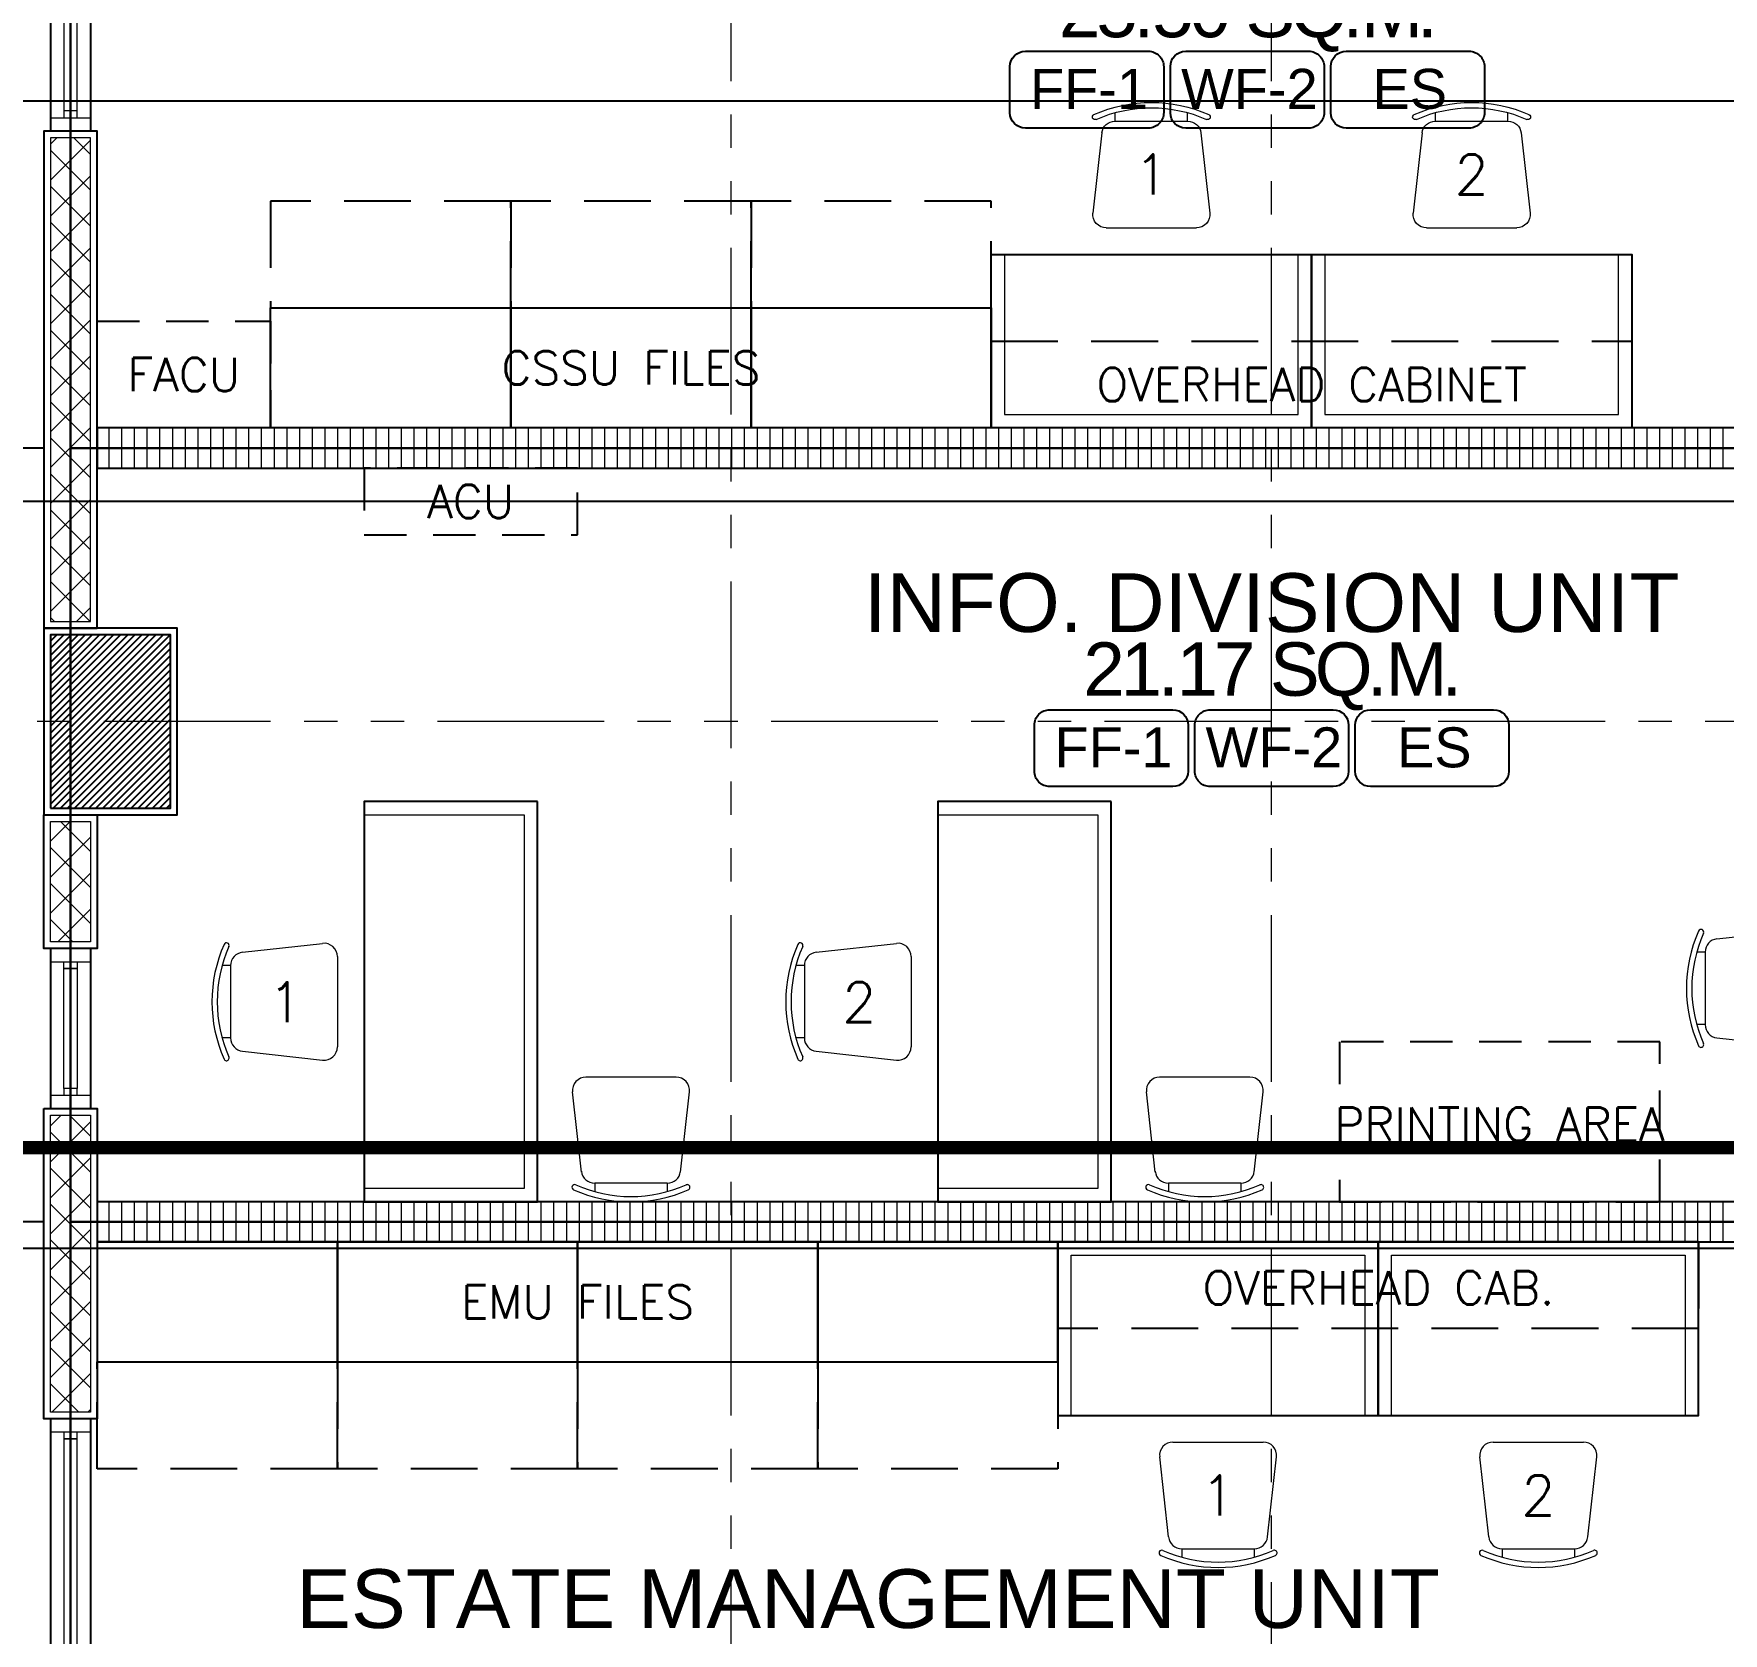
# Model space of a CAD drawing. Header units: metres. Extents: x -12400 to 1, y 0 to 106422.
# Drawn here: x -12086.89 to -12080.56, y 106394.4 to 106400.4 of the extents above; entities that cross this region are included whole.
import ezdxf

# ---------------------------------------------------------------- set-up
doc = ezdxf.new("R2010")
doc.units = ezdxf.units.M
doc.header["$PDMODE"] = 35
for name, pattern in [('CENTER', [2, 1.25, -0.25, 0.25, -0.25]), ('DASHED2', [0.375, 0.25, -0.125]), ('HIDDEN2', [4.762499999999999, 3.175, -1.5875]), ('PHANTOM2', [1.25, 0.625, -0.125, 0.125, -0.125, 0.125, -0.125])]:
    doc.linetypes.add(name, pattern=pattern)
for name, color, linetype, lineweight in [('.3', 6, 'Continuous', 30), ('0.1', 1, 'Continuous', 9), ('0.20', 2, 'Continuous', 20), ('A-DIM-100', 8, 'Continuous', 0), ('DIM 001', 251, 'Continuous', 13), ('FURN', 8, 'Continuous', 5), ('FURN 0009', 49, 'Continuous', 9), ('HATCH', 250, 'Continuous', 5), ('W', 140, 'Continuous', 80)]:
    doc.layers.add(name, color=color, linetype=linetype, lineweight=lineweight)
for name, color, linetype in [('A-FURNITURE', 1, 'Continuous'), ('SCH-FLR', 224, 'Continuous'), ('stone', 15, 'Continuous'), ('txt', 2, 'Continuous'), ('WALL', 7, 'Continuous'), ('WINDOW', 1, 'Continuous')]:
    doc.layers.add(name, color=color, linetype=linetype)
doc.layers.add('GUIDELINES', color=206, linetype='Continuous', plot=False)
doc.styles.add('arial', font='arial.ttf')
doc.styles.add('Arial-Bold', font='arial.ttf')
doc.styles.add('DIMTXT-100', font='arial.ttf')
doc.styles.add('swis721', font='swiss.ttf')
doc.styles.add('T.25', font='romans.shx', dxfattribs={"height": 0.2})
doc.dimstyles.new('D-100', dxfattribs={"dimtxt": 0.2, "dimasz": 0.15, "dimexe": 0.1, "dimexo": 0.1, "dimgap": 0.1, "dimtad": 1, "dimdec": 3, "dimzin": 4, "dimdsep": 46, "dimtxsty": 'DIMTXT-100', "dimblk": 'ARCHTICK', "dimcen": 0.2, "dimdle": 0.1, "dimclrd": 8, "dimclre": 8, "dimclrt": 2, "dimadec": 0, "dimazin": 1, "dimtfac": 1, "dimtdec": 3, "dimtofl": 0, "dimtmove": 2, "dimatfit": 3, "dimfxl": 1, "dimarcsym": 0})
doc.dimstyles.new('DIM 200', dxfattribs={"dimtxt": 200, "dimasz": 1, "dimexe": 0, "dimexo": 40, "dimgap": 50, "dimtad": 1, "dimtoh": 1, "dimdec": 0, "dimlfac": 2, "dimtxsty": 'swis721', "dimblk": 'CIR', "dimcen": 0, "dimclrd": 155, "dimclre": 155, "dimclrt": 4, "dimadec": 0, "dimazin": 0, "dimtfac": 1, "dimtdec": 0, "dimtix": 1, "dimtmove": 1, "dimatfit": 3, "dimldrblk": 'CIR', "dimfxl": 0, "dimarcsym": 0})

# ---------------------------------------------------------------- blocks, each defined once
blk = doc.blocks.new('CIR')
at = {"color": 4}
blk.add_circle((0, 0), 50, dxfattribs=at)
blk = doc.blocks.new('_ArchTick')
at = {"color": 0, "linetype": 'ByBlock', "const_width": 0.15}
blk.add_lwpolyline([(-0.5, -0.5), (0.5, 0.5)], dxfattribs=at)
blk = doc.blocks.new('*D1877')
at = {"layer": 'DEFPOINTS', "color": 0, "transparency": 16777216}
for p in [(-12086.75441529414, 106407.0702236537), (-12089.80441529416, 106388.5702236537), (-12086.75441529414, 106388.5702236537)]:
    blk.add_point(p, dxfattribs=at)
at = {"layer": 'DIM 001', "color": 8, "lineweight": -2, "transparency": 16777216}
for p, q in [((-12089.80441529416, 106407.1702236538), (-12089.80441529416, 106388.4702236537)), ((-12086.85441529414, 106407.0702236537), (-12089.90441529416, 106407.0702236537)), ((-12086.85441529414, 106388.5702236537), (-12089.90441529416, 106388.5702236537))]:
    blk.add_line(p, q, dxfattribs=at)
at = {"layer": 'DIM 001', "color": 8, "lineweight": -2, "transparency": 16777216, "xscale": 0.15, "yscale": 0.15, "zscale": 0.15}
for p, rotation in [((-12089.80441529416, 106407.0702236537), 90), ((-12089.80441529416, 106388.5702236537), 270)]:
    blk.add_blockref('_ArchTick', p, dxfattribs=dict(at, rotation=rotation))
at = {"layer": 'DIM 001', "color": 2, "transparency": 16777216, "insert": (-12090.00652989168, 106397.8202236537), "char_height": 0.2, "attachment_point": 5, "rotation": 90, "style": 'DIMTXT-100'}
blk.add_mtext('18.500', dxfattribs=at)
blk = doc.blocks.new('*D1880')
at = {"layer": 'DEFPOINTS', "color": 0, "transparency": 16777216}
for p in [(-12089.35441529417, 106395.9452236538), (-12086.75441529414, 106395.9452236538), (-12086.75441529419, 106392.4452236538)]:
    blk.add_point(p, dxfattribs=at)
at = {"layer": 'DIM 001', "color": 8, "lineweight": -2, "transparency": 16777216}
for p, q in [((-12089.35441529417, 106392.3452236538), (-12089.35441529417, 106396.0452236538)), ((-12086.85441529414, 106395.9452236538), (-12089.45441529417, 106395.9452236538)), ((-12086.85441529419, 106392.4452236538), (-12089.45441529417, 106392.4452236538))]:
    blk.add_line(p, q, dxfattribs=at)
at = {"layer": 'DIM 001', "color": 8, "lineweight": -2, "transparency": 16777216, "xscale": 0.15, "yscale": 0.15, "zscale": 0.15}
for p, rotation in [((-12089.35441529417, 106395.9452236538), 90), ((-12089.35441529417, 106392.4452236538), 270)]:
    blk.add_blockref('_ArchTick', p, dxfattribs=dict(at, rotation=rotation))
at = {"layer": 'DIM 001', "color": 2, "transparency": 16777216, "insert": (-12089.5565981045, 106394.1952236537), "char_height": 0.2, "attachment_point": 5, "rotation": 90, "style": 'DIMTXT-100'}
blk.add_mtext('3.500', dxfattribs=at)
blk = doc.blocks.new('*D1881')
at = {"layer": 'DEFPOINTS', "color": 0, "transparency": 16777216}
for p in [(-12089.35441529417, 106398.8452236538), (-12086.75441529414, 106398.8452236538), (-12086.75441529414, 106395.9452236538)]:
    blk.add_point(p, dxfattribs=at)
at = {"layer": 'DIM 001', "color": 8, "lineweight": -2, "transparency": 16777216}
for p, q in [((-12089.35441529417, 106395.8452236538), (-12089.35441529417, 106398.9452236538)), ((-12086.85441529414, 106398.8452236538), (-12089.45441529417, 106398.8452236538)), ((-12086.85441529414, 106395.9452236538), (-12089.45441529417, 106395.9452236538))]:
    blk.add_line(p, q, dxfattribs=at)
at = {"layer": 'DIM 001', "color": 8, "lineweight": -2, "transparency": 16777216, "xscale": 0.15, "yscale": 0.15, "zscale": 0.15}
for p, rotation in [((-12089.35441529417, 106398.8452236538), 90), ((-12089.35441529417, 106395.9452236538), 270)]:
    blk.add_blockref('_ArchTick', p, dxfattribs=dict(at, rotation=rotation))
at = {"layer": 'DIM 001', "color": 2, "transparency": 16777216, "insert": (-12089.55652989169, 106397.3952236537), "char_height": 0.2, "attachment_point": 5, "rotation": 90, "style": 'DIMTXT-100'}
blk.add_mtext('2.900', dxfattribs=at)
blk = doc.blocks.new('*D1882')
at = {"layer": 'DEFPOINTS', "color": 0, "transparency": 16777216}
for p in [(-12089.35441529418, 106402.3452236538), (-12086.75441529414, 106402.3452236538), (-12086.75441529414, 106398.8452236538)]:
    blk.add_point(p, dxfattribs=at)
at = {"layer": 'DIM 001', "color": 8, "lineweight": -2, "transparency": 16777216}
for p, q in [((-12089.35441529418, 106398.7452236538), (-12089.35441529418, 106402.4452236538)), ((-12086.85441529414, 106402.3452236538), (-12089.45441529418, 106402.3452236538)), ((-12086.85441529414, 106398.8452236538), (-12089.45441529418, 106398.8452236538))]:
    blk.add_line(p, q, dxfattribs=at)
at = {"layer": 'DIM 001', "color": 8, "lineweight": -2, "transparency": 16777216, "xscale": 0.15, "yscale": 0.15, "zscale": 0.15}
for p, rotation in [((-12089.35441529418, 106402.3452236538), 90), ((-12089.35441529418, 106398.8452236538), 270)]:
    blk.add_blockref('_ArchTick', p, dxfattribs=dict(at, rotation=rotation))
at = {"layer": 'DIM 001', "color": 2, "transparency": 16777216, "insert": (-12089.55659810452, 106400.5952236537), "char_height": 0.2, "attachment_point": 5, "rotation": 90, "style": 'DIMTXT-100'}
blk.add_mtext('3.500', dxfattribs=at)
blk = doc.blocks.new('*D1884')
at = {"layer": 'DEFPOINTS', "color": 0, "transparency": 16777216}
for p in [(-12077.65441529414, 106401.7952236538), (-12088.90441529417, 106400.1452236538), (-12076.07941529413, 106400.1452236538)]:
    blk.add_point(p, dxfattribs=at)
at = {"layer": 'DIM 001', "color": 8, "lineweight": -2, "transparency": 16777216}
for p, q in [((-12088.90441529417, 106401.8952236538), (-12088.90441529417, 106400.0452236538)), ((-12077.75441529414, 106401.7952236538), (-12089.00441529417, 106401.7952236538)), ((-12076.17941529413, 106400.1452236538), (-12089.00441529417, 106400.1452236538))]:
    blk.add_line(p, q, dxfattribs=at)
at = {"layer": 'DIM 001', "color": 8, "lineweight": -2, "transparency": 16777216, "xscale": 0.15, "yscale": 0.15, "zscale": 0.15}
for p, rotation in [((-12088.90441529417, 106401.7952236538), 90), ((-12088.90441529417, 106400.1452236538), 270)]:
    blk.add_blockref('_ArchTick', p, dxfattribs=dict(at, rotation=rotation))
at = {"layer": 'DIM 001', "color": 2, "transparency": 16777216, "insert": (-12089.10652989169, 106400.9702236537), "char_height": 0.2, "attachment_point": 5, "rotation": 90, "style": 'DIMTXT-100'}
blk.add_mtext('1.650', dxfattribs=at)
blk = doc.blocks.new('*D1885')
at = {"layer": 'DEFPOINTS', "color": 0, "transparency": 16777216}
for p in [(-12076.07941529413, 106400.1452236538), (-12088.90441529418, 106398.6452236538), (-12074.20441529415, 106398.6452236538)]:
    blk.add_point(p, dxfattribs=at)
at = {"layer": 'DIM 001', "color": 8, "lineweight": -2, "transparency": 16777216}
for p, q in [((-12088.90441529418, 106400.2452236538), (-12088.90441529418, 106398.5452236538)), ((-12076.17941529413, 106400.1452236538), (-12089.00441529418, 106400.1452236538)), ((-12074.30441529415, 106398.6452236538), (-12089.00441529418, 106398.6452236538))]:
    blk.add_line(p, q, dxfattribs=at)
at = {"layer": 'DIM 001', "color": 8, "lineweight": -2, "transparency": 16777216, "xscale": 0.15, "yscale": 0.15, "zscale": 0.15}
for p, rotation in [((-12088.90441529418, 106400.1452236538), 90), ((-12088.90441529418, 106398.6452236538), 270)]:
    blk.add_blockref('_ArchTick', p, dxfattribs=dict(at, rotation=rotation))
at = {"layer": 'DIM 001', "color": 2, "transparency": 16777216, "insert": (-12089.10652989169, 106399.3952236537), "char_height": 0.2, "attachment_point": 5, "rotation": 90, "style": 'DIMTXT-100'}
blk.add_mtext('1.500', dxfattribs=at)
blk = doc.blocks.new('*D1886')
at = {"layer": 'DEFPOINTS', "color": 0, "transparency": 16777216}
for p in [(-12074.20441529415, 106398.6452236538), (-12088.90441529419, 106395.8452236538), (-12074.20441529415, 106395.8452236538)]:
    blk.add_point(p, dxfattribs=at)
at = {"layer": 'DIM 001', "color": 8, "lineweight": -2, "transparency": 16777216}
for p, q in [((-12088.90441529419, 106398.7452236538), (-12088.90441529419, 106395.7452236538)), ((-12074.30441529415, 106398.6452236538), (-12089.00441529419, 106398.6452236538)), ((-12074.30441529415, 106395.8452236538), (-12089.00441529419, 106395.8452236538))]:
    blk.add_line(p, q, dxfattribs=at)
at = {"layer": 'DIM 001', "color": 8, "lineweight": -2, "transparency": 16777216, "xscale": 0.15, "yscale": 0.15, "zscale": 0.15}
for p, rotation in [((-12088.90441529419, 106398.6452236538), 90), ((-12088.90441529419, 106395.8452236538), 270)]:
    blk.add_blockref('_ArchTick', p, dxfattribs=dict(at, rotation=rotation))
at = {"layer": 'DIM 001', "color": 2, "transparency": 16777216, "insert": (-12089.1065298917, 106397.2452236537), "char_height": 0.2, "attachment_point": 5, "rotation": 90, "style": 'DIMTXT-100'}
blk.add_mtext('2.800', dxfattribs=at)
blk = doc.blocks.new('*D1887')
at = {"layer": 'DEFPOINTS', "color": 0, "transparency": 16777216}
for p in [(-12074.20441529415, 106395.8452236538), (-12088.9044152942, 106393.8452236537), (-12074.90441529414, 106393.8452236537)]:
    blk.add_point(p, dxfattribs=at)
at = {"layer": 'DIM 001', "color": 8, "lineweight": -2, "transparency": 16777216}
for p, q in [((-12088.9044152942, 106395.9452236538), (-12088.9044152942, 106393.7452236537)), ((-12074.30441529415, 106395.8452236538), (-12089.0044152942, 106395.8452236538)), ((-12075.00441529414, 106393.8452236537), (-12089.0044152942, 106393.8452236537))]:
    blk.add_line(p, q, dxfattribs=at)
at = {"layer": 'DIM 001', "color": 8, "lineweight": -2, "transparency": 16777216, "xscale": 0.15, "yscale": 0.15, "zscale": 0.15}
for p, rotation in [((-12088.9044152942, 106395.8452236538), 90), ((-12088.9044152942, 106393.8452236537), 270)]:
    blk.add_blockref('_ArchTick', p, dxfattribs=dict(at, rotation=rotation))
at = {"layer": 'DIM 001', "color": 2, "transparency": 16777216, "insert": (-12089.10652989171, 106394.8452236537), "char_height": 0.2, "attachment_point": 5, "rotation": 90, "style": 'DIMTXT-100'}
blk.add_mtext('2.000', dxfattribs=at)
blk = doc.blocks.new('A$C1B753C5A')
at = {"layer": 'WALL'}
h = blk.add_hatch(dxfattribs=at)
h.set_pattern_fill('ANSI31', color=250, scale=0.15)
h.set_pattern_definition([(45, (-1494.388102653662, 303.0677240852394), (-0.01325825214724777, 0.01325825214724777), [])])
h.paths.add_polyline_path([(0.4750000000001364, 0.6749999999999545), (0.02500000000009089, 0.6749999999999545), (0.02500000000009095, 0.02499999999997721), (0.4750000000001364, 0.02499999999997721)])
at = {"color": 7}
blk.add_lwpolyline([(0, 0), (0.5000000000002274, 0), (0.5000000000002274, 0.6999999999999318), (0, 0.6999999999999318)], close=True, dxfattribs=at)
at = {"layer": 'stone', "color": 5}
blk.add_lwpolyline([(0.02500000000009095, 0.02499999999997726), (0.4750000000001364, 0.02499999999997726), (0.4750000000001364, 0.6749999999999545), (0.02500000000009095, 0.6749999999999545)], close=True, dxfattribs=at)
blk = doc.blocks.new('COLUMNS2F')
blk.add_blockref('A$C1B753C5A', (-12163.05441529414, 106334.6499565114))
blk = doc.blocks.new('new chair')
at = {"layer": 'FURN 0009', "color": 1, "lineweight": 9}
for p, q in [((-135.8034158992814, 400), (-135.803415899165, 431.6333479945315)), ((135.8034158993978, 400), (-135.8034158992814, 400)), ((135.8034158993978, 400), (135.8034158993978, 431.6333479944151)), ((-185.4976026327349, 355.5215763038723), (-218.8309359660489, 55.52157630375586)), ((185.4976026370423, 355.5215763018932), (218.8309359704144, 55.52157630189322)), ((169.1367492326535, 2.328306436538696e-10), (-169.1367492326535, 2.328306436538696e-10))]:
    blk.add_line(p, q, dxfattribs=at)
for centre, radius, start, end in [((0, -61.24999999941792), 531.2499999999792, 66.12730247190576, 113.8726975280942), ((0, -61.24999999941792), 511.2499999999808, 66.12730247190576, 113.8726975280942), ((-210.9529411762487, 415.4054511487484), 9.999999999999588, 113.8726975280942, 293.8726975280942), ((-135.803415899165, 350.0000000002328), 49.99999999999812, 90, 173.659808247256), ((135.8034158995142, 350.0000000004657), 49.99999999999812, 6.340191746267892, 90), ((210.9529411806725, 415.4054511466529), 9.999999999999588, 246.1273024719058, 66.12730247190576), ((-169.1367492325371, 50.00000000046566), 49.99999999999812, 173.659808247256, 270), ((169.1367492326535, 50.00000000046566), 49.99999999999812, 270, 6.340191746267892)]:
    blk.add_arc(centre, radius, start, end, dxfattribs=at)
blk = doc.blocks.new('A$C47FA55FB')
at = {"layer": 'A-FURNITURE', "color": 15}
blk.add_lwpolyline([(0.750000000005457, 0.6499999999068677), (0.750000000005457, 0), (-0.750000000005457, 0), (-0.750000000005457, 0.6499999999068677)], close=True, dxfattribs=at)
at = {"layer": 'A-FURNITURE', "color": 2, "lineweight": 0}
blk.add_lwpolyline([(-0.750000000005457, 0), (-0.750000000005457, 0.6499999999068677), (0.750000000005457, 0.6499999999068677), (0.750000000005457, 0), (0.7000000000061846, 0), (0.7000000000061846, 0.5999999999039574), (-0.7000000000061846, 0.5999999999039574), (-0.7000000000061846, 0)], close=True, dxfattribs=at)
at = {"lineweight": 0, "xscale": -0.001, "yscale": 0.001, "zscale": 0.001, "rotation": 180}
blk.add_blockref('new chair', (0, -0.1000000000931323), dxfattribs=at)
blk = doc.blocks.new('A$C2C7C7224')
at = {"layer": 'FURN', "color": 15}
for p, q in [((-0.3555215763035449, 0.1854976026326085), (-0.05552157630336296, 0.2188309359663663)), ((-0.3973658536583571, 0.1360960988255329), (-0.4289992016531414, 0.1360960988257602)), ((-0.3973658536581297, -0.1355107329731027), (-0.3973658536583571, 0.1360960988255329)), ((0, -0.1691367492320524), (0, 0.1691367492320524)), ((-0.3973658536581297, -0.1355107329731027), (-0.4289992016533688, -0.1355107329731027)), ((-0.3555215763035449, -0.1854976026323811), (-0.05552157630336296, -0.2188309359663663))]:
    blk.add_line(p, q, dxfattribs=at)
for centre, radius, start, end in [((0.06388414634193396, 0.0002926829255329721), 0.5312499999999993, 156.127302469018, 203.8726975308828), ((0.06388414634193396, 0.0002926829255329721), 0.51125, 156.127302469018, 203.8726975308828), ((-0.4127713048060286, 0.2112456241026166), 0.009999999999999969, 336.127302469018, 156.127302469018), ((-0.0499999999992724, 0.1691367492322797), 0.05, 359.9999999996874, 96.34019174568225), ((-0.3473658536590847, 0.1360960988257602), 0.05, 96.34019174568225, 179.9999999996873), ((-0.3473658536590847, -0.1355107329728753), 0.05, 179.9999999996873, 263.6598082537934), ((-0.0499999999992724, -0.1691367492329618), 0.05, 263.6598082537934, 359.9999999996874), ((-0.4127713048069381, -0.210660258249959), 0.009999999999999969, 203.8726975308828, 23.87269753088284)]:
    blk.add_arc(centre, radius, start, end, dxfattribs=at)
blk = doc.blocks.new('A$C16F36A1B')
at = {"layer": 'A-FURNITURE', "color": 15}
blk.add_lwpolyline([(0.6000000000058208, 0.6499999999068677), (0.6000000000058208, 0), (-0.6000000000058208, 0), (-0.6000000000058208, 0.6499999999068677)], close=True, dxfattribs=at)
at = {"layer": 'A-FURNITURE', "color": 2, "lineweight": 0}
blk.add_lwpolyline([(-0.6000000000058208, 0), (-0.6000000000058208, 0.6499999999068677), (0.6000000000058208, 0.6499999999068677), (0.6000000000058208, 0), (0.5500000000065484, 0), (0.5500000000065484, 0.5999999999039574), (-0.5500000000065484, 0.5999999999039574), (-0.5500000000065484, 0)], close=True, dxfattribs=at)
at = {"lineweight": 0, "xscale": -0.001, "yscale": 0.001, "zscale": 0.001, "rotation": 180}
blk.add_blockref('new chair', (-2.91038304567337e-11, -0.1000000000931323), dxfattribs=at)
blk = doc.blocks.new('*U1769')
at = {"layer": 'HATCH'}
h = blk.add_hatch(dxfattribs=at)
h.set_pattern_fill('ANSI31', color=256, scale=0.015, angle=45)
h.set_pattern_definition([(90, (6.187499999998178, 0), (-0.04762500000000001, 0), [])])
h.paths.add_polyline_path([(7.274999999997815, 0), (7.274999999997815, 0.1499999999796273), (0, 0.1499999999796273), (0, 0)])
at = {"color": 3}
blk.add_lwpolyline([(7.274999999997815, 0), (7.274999999997815, 0.1499999999796273), (0, 0.1499999999796273), (0, 0)], close=True, dxfattribs=at)
blk = doc.blocks.new('*U1546')
at = {"layer": 'HATCH'}
h = blk.add_hatch(dxfattribs=at)
h.set_pattern_fill('ANSI37', color=256, scale=0.03, angle=-180)
h.set_pattern_definition([(225, (-0.587500000060684, 0), (0.06735192090801863, -0.06735192090801868), []), (314.9999999999999, (-0.587500000060684, 0), (0.06735192090801868, 0.06735192090801861), [])])
h.paths.add_polyline_path([(0.02500000000873115, 0.1749999999883585), (0.02500000000873115, 0.02499999999417923), (0.4749999999447729, 0.02499999999417923), (0.4749999999447729, 0.1749999999883585)])
blk.add_lwpolyline([(0, 0.1999999999825377), (0, 0), (0.4999999999389521, 0), (0.4999999999389521, 0.1999999999825377)], close=True)
blk.add_lwpolyline([(0.02500000000873115, 0.1749999999883585), (0.02500000000873115, 0.02499999999417923), (0.4749999999447729, 0.02499999999417923), (0.4749999999447729, 0.1749999999883585)], close=True, dxfattribs=at)
blk = doc.blocks.new('*U1721')
at = {"layer": 'HATCH'}
h = blk.add_hatch(dxfattribs=at)
h.set_pattern_fill('ANSI37', color=256, scale=0.03, angle=-180)
h.set_pattern_definition([(225, (0.07499999993335671, 0), (0.06735192090801863, -0.06735192090801868), []), (314.9999999999999, (0.07499999993335671, 0), (0.06735192090801868, 0.06735192090801861), [])])
h.paths.add_polyline_path([(0.02500000000873115, 0.1749999999883585), (0.02500000000873115, 0.02499999999417923), (1.137499999938814, 0.02499999999417923), (1.137499999938814, 0.1749999999883585)])
blk.add_lwpolyline([(0, 0.1999999999825377), (0, 0), (1.162499999932993, 0), (1.162499999932993, 0.1999999999825377)], close=True)
blk.add_lwpolyline([(0.02500000000873115, 0.1749999999883585), (0.02500000000873115, 0.02499999999417923), (1.137499999938814, 0.02499999999417923), (1.137499999938814, 0.1749999999883585)], close=True, dxfattribs=at)
blk = doc.blocks.new('W05')
at = {"layer": '.3', "color": 3}
for points in [[(0.07500000004074536, 0.8500000006897608), (0.07500000022992026, 1.525000000678119)], [(0.07500000001164153, 0.07499999999708962), (0.07500000004074536, 0.75000000068394)]]:
    blk.add_lwpolyline(points, dxfattribs=at)
at = {"layer": '0.20'}
for points in [[(0.1500000002852175, 1.550000000672298), (0.1500000002852175, 1.600000000675209), (2.764863893389702e-10, 1.600000000675209), (2.764863893389702e-10, 1.550000000672298)], [(0.1000000002095476, 1.550000000672298), (0.1000000002095476, 1.525000000678119), (0.0500000002066372, 1.525000000678119), (0.0500000002066372, 1.550000000672298)], [(0.1500000001105946, 0.7750000006926712), (0.1500000001105946, 0.8250000006810296), (1.01863406598568e-10, 0.8250000006810296), (1.01863406598568e-10, 0.7750000006926712)], [(0.1000000000349246, 0.8250000006810296), (0.1000000000349246, 0.8500000006897608), (0.05000000003201421, 0.8500000006897608), (0.05000000003201421, 0.8250000006810296)], [(0.1000000000349246, 0.7750000006926712), (0.1000000000349246, 0.75000000068394), (0.05000000003201421, 0.75000000068394), (0.05000000003201421, 0.7750000006926712)], [(0.1000000000058208, 0.07499999999708962), (0.1000000000058208, 0.04999999998835847), (0.05000000000291038, 0.04999999998835847), (0.05000000000291038, 0.07499999999708962)], [(0.1500000000087311, 0), (0.1500000000087311, 0.04999999998835847), (0, 0.04999999998835847), (0, 0)]]:
    blk.add_lwpolyline(points, close=True, dxfattribs=at)
at = {"layer": '0.20', "color": 8}
for points in [[(0.05000000003201421, 0.8250000006810296), (0.05000000023574103, 1.550000000672298)], [(0.1000000002386514, 1.550000000672298), (0.1000000000349246, 0.8250000006810296)], [(0.1000000000349246, 0.7750000006926712), (0.1000000000058208, 0.07499999999708962), (0.05000000000291038, 0.07499999999708962), (0.05000000003201421, 0.7750000006926712)]]:
    blk.add_lwpolyline(points, dxfattribs=at)
at = {"layer": 'WINDOW'}
for p, q in [((0, 0), (2.728484105318785e-10, 1.600000000675209)), ((0.1500000000087311, 0), (0.1500000002815796, 1.600000000675209))]:
    blk.add_line(p, q, dxfattribs=at)
blk = doc.blocks.new('*U293')
at = {"layer": 'HATCH'}
h = blk.add_hatch(dxfattribs=at)
h.set_pattern_fill('ANSI37', color=256, scale=0.03, angle=-180)
h.set_pattern_definition([(225, (0.7753846228359884, 0), (0.06735192090801863, -0.06735192090801868), []), (314.9999999999999, (0.7753846228359884, 0), (0.06735192090801868, 0.06735192090801861), [])])
h.paths.add_polyline_path([(0.02500000000873115, 0.1749999999883585), (0.02500000000873115, 0.02499999999417923), (1.837884622841445, 0.02499999999417923), (1.837884622841445, 0.1749999999883585)])
blk.add_lwpolyline([(0, 0.1999999999825377), (0, 0), (1.862884622835625, 0), (1.862884622835625, 0.1999999999825377)], close=True)
blk.add_lwpolyline([(0.02500000000873115, 0.1749999999883585), (0.02500000000873115, 0.02499999999417923), (1.837884622841445, 0.02499999999417923), (1.837884622841445, 0.1749999999883585)], close=True, dxfattribs=at)
blk = doc.blocks.new('FP_5F')
at = {"layer": '.3', "color": 3}
for points in [[(1.099999999983993, 9.425000000046566), (1.099999999991269, 8.975000000049477)], [(1.100000000000364, 7.662500000005821), (1.099999999985812, 6.61250000000291)]]:
    blk.add_lwpolyline(points, dxfattribs=at)
at = {"color": 250, "linetype": 'DASHED2'}
for points in [[(2.749999999976353, 11.89999999999418), (2.749999999976353, 12.29999999998836), (1.849999999976717, 12.29999999998836), (1.849999999976717, 11.89999999999418)], [(3.649999999975989, 11.89999999999418), (3.649999999975989, 12.29999999998836), (2.749999999976353, 12.29999999998836), (2.749999999976353, 11.89999999999418)], [(4.549999999975626, 11.89999999999418), (4.549999999975626, 12.29999999998836), (3.649999999975989, 12.29999999998836), (3.649999999975989, 11.89999999999418)], [(2.100000000000364, 7.950000000011642), (2.100000000000364, 7.55000000000291), (1.200000000000728, 7.55000000000291), (1.200000000000728, 7.950000000011642)], [(3, 7.950000000011642), (3, 7.55000000000291), (2.100000000000364, 7.55000000000291), (2.100000000000364, 7.950000000011642)], [(3.899999999999636, 7.950000000011642), (3.899999999999636, 7.55000000000291), (3, 7.55000000000291), (3, 7.950000000011642)], [(4.799999999999272, 7.950000000011642), (4.799999999999272, 7.55000000000291), (3.899999999999636, 7.55000000000291), (3.899999999999636, 7.950000000011642)]]:
    blk.add_lwpolyline(points, dxfattribs=at)
at = {"color": 1, "linetype": 'HIDDEN2', "ltscale": 0.05}
for points in [[(1.199999999975262, 11.84999999999127), (1.849999999976717, 11.84999999999127), (1.849999999976717, 11.44999999999709), (1.199999999975262, 11.44999999999709)], [(2.199999999998909, 11.04999999998836), (3, 11.04999999998836), (3, 11.29999999998836), (2.199999999998909, 11.29999999998836)], [(5.855000000039581, 8.55000000000291), (7.055000000000291, 8.55000000000291), (7.055000000000291, 9.14999999992142), (5.855000000039581, 9.14999999992142)]]:
    blk.add_lwpolyline(points, close=True, dxfattribs=at)
at = {"color": 1}
for points in [[(2.749999999976353, 11.44999999999709), (1.849999999976717, 11.44999999999709), (1.849999999976717, 11.89999999999418), (2.749999999976353, 11.89999999999418)], [(3.649999999975989, 11.44999999999709), (2.749999999976353, 11.44999999999709), (2.749999999976353, 11.89999999999418), (3.649999999975989, 11.89999999999418)], [(4.549999999975626, 11.44999999999709), (3.649999999975989, 11.44999999999709), (3.649999999975989, 11.89999999999418), (4.549999999975626, 11.89999999999418)], [(2.100000000000364, 8.400000000008731), (1.200000000000728, 8.400000000008731), (1.200000000000728, 7.950000000011642), (2.100000000000364, 7.950000000011642)], [(3, 8.400000000008731), (2.100000000000364, 8.400000000008731), (2.100000000000364, 7.950000000011642), (3, 7.950000000011642)], [(3.899999999999636, 8.400000000008731), (3, 8.400000000008731), (3, 7.950000000011642), (3.899999999999636, 7.950000000011642)], [(4.799999999999272, 8.400000000008731), (3.899999999999636, 8.400000000008731), (3.899999999999636, 7.950000000011642), (4.799999999999272, 7.950000000011642)]]:
    blk.add_lwpolyline(points, close=True, dxfattribs=at)
at = {"color": 250, "linetype": 'DASHED2'}
for points in [[(6.949999999998909, 11.44999999999709), (4.549999999975626, 11.44999999999709), (4.549999999975626, 11.77499999995052), (6.949999999998909, 11.77499999995052)], [(7.199999999998909, 8.075000000055297), (4.799999999975626, 8.075000000055297), (4.799999999975626, 8.400000000008731), (7.199999999998909, 8.400000000008731)]]:
    blk.add_lwpolyline(points, close=True, dxfattribs=at)
at = {"layer": '0.20'}
for points in [[(1.024999999985084, 9.500000000043656), (1.024999999985084, 9.450000000040745), (1.17499999998472, 9.450000000040745), (1.17499999998472, 9.500000000043656)], [(1.074999999984357, 9.425000000046566), (1.074999999984357, 9.450000000040745), (1.124999999985448, 9.450000000040745), (1.124999999985448, 9.425000000046566)], [(1.024999999985084, 8.900000000037835), (1.024999999985084, 8.950000000040745), (1.17499999998472, 8.950000000040745), (1.17499999998472, 8.900000000037835)], [(1.074999999984357, 8.975000000049477), (1.074999999984357, 8.950000000040745), (1.124999999985448, 8.950000000040745), (1.124999999985448, 8.975000000049477)], [(1.174999999997453, 7.73750000000291), (1.174999999997453, 7.6875), (1.024999999988722, 7.6875), (1.024999999988722, 7.73750000000291)], [(1.124999999994543, 7.662500000005821), (1.124999999994543, 7.6875), (1.074999999991633, 7.6875), (1.074999999991633, 7.662500000005821)]]:
    blk.add_lwpolyline(points, close=True, dxfattribs=at)
at = {"layer": '0.20', "color": 8}
for points in [[(1.074999999984357, 8.975000000049477), (1.074999999984357, 9.425000000046566), (1.124999999985448, 9.425000000046566), (1.124999999985448, 8.975000000049477)], [(1.124999999994543, 6.61250000000291), (1.124999999994543, 7.662500000005821), (1.074999999991633, 7.662500000005821), (1.074999999991633, 6.61250000000291)]]:
    blk.add_lwpolyline(points, close=True, dxfattribs=at)
at = {"layer": 'GUIDELINES'}
for points in [[(1.100000000000364, 19.60000000000582), (10.10000000000036, 19.60000000000582), (10.10000000000036, 18.90000000000873), (18.10000000000036, 18.90000000000873), (18.10000000000036, 19.60000000000582), (27.10000000000036, 19.60000000000582), (27.10000000000036, 1.100000000005821), (18.10000000000036, 1.100000000005821), (18.10000000000036, 2.100000000122236), (10.10000000000036, 2.100000000122236), (10.10000000000036, 1.100000000005821), (1.100000000000364, 1.100000000005821)], [(10.10000000000218, 14.69999999999709), (10.10000000000036, 14.69999999999709), (10.10000000000036, 6.875), (10.10000000000036, 6.875), (10.10000000000036, 1.099999999991269), (1.100000000000364, 1.099999999991269), (1.100000000000364, 19.59999999999127), (10.10000000000036, 19.59999999999127)], [(8.399999999999636, 14.87500000001455), (1.100000000000364, 14.87500000001455), (1.100000000000364, 11.37500000001455), (8.399999999999636, 11.37500000001455)], [(1.100000000000364, 8.475000000020373), (8.399999999999636, 8.475000000020373), (8.399999999999636, 11.37500000001455), (1.100000000000364, 11.37500000001455)], [(8.399999999999636, 8.475000000020373), (1.100000000000364, 8.475000000020373), (1.100000000000364, 4.975000000020373), (8.399999999999636, 4.975000000020373)]]:
    blk.add_lwpolyline(points, close=True, dxfattribs=at)
at = {"layer": 'WINDOW'}
for p, q in [((1.024999999985084, 9.500000000043656), (1.024999999985084, 8.900000000037835)), ((1.17499999998472, 9.500000000043656), (1.17499999998472, 8.900000000037835)), ((1.024999999988722, 7.73750000000291), (1.024999999988722, 6.537500000005821)), ((1.174999999997453, 7.73750000000291), (1.174999999997453, 6.537500000005821))]:
    blk.add_line(p, q, dxfattribs=at)
blk.add_blockref('COLUMNS2F', (12164.05441529414, -106324.6499565114))
for name, p, xscale, rotation in [('W05', (1.024999999712236, 14.16288462348166), -1, 180), ('A$C47FA55FB', (2.200000000000728, 9.300000000017462), -1, 270), ('A$C47FA55FB', (4.349999999907595, 9.300000000017462), -1, 270), ('*U1546', (1.199999999984357, 10), -1.000000000000013, 90), ('*U1721', (1.1999999999789, 8.899999999979627), -1.000000000000013, 90)]:
    blk.add_blockref(name, p, dxfattribs=dict(xscale=xscale, rotation=rotation))
for name, p, rotation in [('A$C16F36A1B', (5.149999999981446, 12.09999999990396), 180), ('A$C16F36A1B', (6.349999999993088, 12.09999999990396), 180), ('*U293', (1.199999999984357, 10.69999999998254), 90), ('A$C2C7C7224', (3.200292682833606, 9.017365853665979), 90), ('A$C2C7C7224', (5.350292682740474, 9.017365853665979), 90)]:
    blk.add_blockref(name, p, dxfattribs=dict(rotation=rotation))
at = {"color": 1}
for p in [(1.200000000000728, 11.30000000003201), (1.200000000000728, 8.400000000037835)]:
    blk.add_blockref('*U1769', p, dxfattribs=at)
at = {"lineweight": 0, "xscale": 0.001000000000000013, "yscale": 0.001000000000000013, "zscale": 0.001000000000000013, "rotation": 90}
blk.add_blockref('new chair', (7.624999999916326, 9.349999999991269), dxfattribs=at)
at = {"xscale": -1}
for p in [(5.399999999981446, 7.750000000101863), (5.399999999981446, 7.750000000101863), (6.599999999993088, 7.750000000101863), (6.599999999993088, 7.750000000101863)]:
    blk.add_blockref('A$C16F36A1B', p, dxfattribs=at)
at = {"layer": '0.1', "color": 2, "char_height": 0.125, "attachment_point": 5, "style": 'T.25'}
for s, width, insert in [('{\\C3;FACU}', 1.704341994513925, (1.524853168562913, 11.64999999999418)), ('{\\C3;CSSU FILES}', 1.704341994513925, (3.199999999975262, 11.67500000000291)), ('{\\C3;OVERHEAD CABINET}', 2.348232069870392, (5.751078167624655, 11.61249999997381)), ('{\\C3;ACU}', 0.5956259843032972, (2.599853168585469, 11.17499999998836)), ('{\\C3;PRINTING AREA}', 1.184902400254032, (6.454625246000433, 8.840817471034825)), ('{\\C3;EMU FILES}', 1.704341994513925, (3, 8.175000000017462)), ('{\\C3;OVERHEAD CAB.}', 2.039161219890048, (6.00107808802386, 8.227953876194078))]:
    blk.add_mtext_dynamic_manual_height_columns(s, width=width, gutter_width=1, heights=[0], dxfattribs=dict(at, insert=insert))
at = {"layer": 'FURN', "char_height": 0.15, "attachment_point": 5, "style": 'T.25'}
for s, insert in [('1', (5.150000000008731, 12.39999999995052)), ('2', (6.350000000020373, 12.39999999995052)), ('1', (1.90552157620732, 9.297835730671068)), ('2', (4.055521576114188, 9.297835730671068)), ('1', (5.400000000008731, 7.449999999967986)), ('2', (6.600000000020373, 7.449999999967986))]:
    blk.add_mtext_dynamic_manual_height_columns(s, width=0.5027727363153642, gutter_width=1, heights=[0.1500000000000001], dxfattribs=dict(at, insert=insert))
blk = doc.blocks.new('GRID1')
at = {"color": 6, "linetype": 'PHANTOM2'}
for points in [[(-12160.25441529414, 106384.7702236537), (-12160.25441529414, 106412.5702236537)], [(-12157.77941529414, 106384.7702236537), (-12157.77941529414, 106412.5702236537)], [(-12155.75441529414, 106384.7702236537), (-12155.75441529414, 106412.5702236537)], [(-12130.75441529413, 106398.6202236537), (-12163.75441529414, 106398.6202236537)]]:
    blk.add_leader(points, dimstyle='DIM 200', override={"dimasz": 0.002, "dimgap": 60, "dimtad": 0}, dxfattribs=at)

msp = doc.modelspace()

# ---------------------------------------------------------------- linework, layer by layer
at = {"layer": 'SCH-FLR', "color": 1}
for points in [[(-12082.71576837864, 106400.0439798115), (-12083.17656837867, 106400.0439798115, -0.414213562373095), (-12083.23416837863, 106400.1015798115), (-12083.23416837863, 106400.2743798115, -0.414213562373095), (-12083.17656837867, 106400.3319798115), (-12082.71576837864, 106400.3319798115, -0.414213562373095), (-12082.65816837863, 106400.2743798115), (-12082.65816837863, 106400.1015798115, -0.414213562373095)], [(-12082.11476837864, 106400.0439798115), (-12082.57556837867, 106400.0439798115, -0.414213562373095), (-12082.63316837863, 106400.1015798115), (-12082.63316837863, 106400.2743798115, -0.414213562373095), (-12082.57556837867, 106400.3319798115), (-12082.11476837864, 106400.3319798115, -0.414213562373095), (-12082.05716837863, 106400.2743798115), (-12082.05716837863, 106400.1015798115, -0.414213562373095)], [(-12081.51376837864, 106400.0439798115), (-12081.97456837867, 106400.0439798115, -0.414213562373095), (-12082.03216837863, 106400.1015798115), (-12082.03216837863, 106400.2743798115, -0.414213562373095), (-12081.97456837867, 106400.3319798115), (-12081.51376837864, 106400.3319798115, -0.414213562373095), (-12081.45616837863, 106400.2743798115), (-12081.45616837863, 106400.1015798115, -0.414213562373095)], [(-12082.62408585704, 106397.5763441866), (-12083.08488585706, 106397.5763441866, -0.414213562373095), (-12083.14248585703, 106397.6339441867), (-12083.14248585703, 106397.8067441867, -0.414213562373095), (-12083.08488585706, 106397.8643441866), (-12082.62408585704, 106397.8643441866, -0.414213562373095), (-12082.56648585703, 106397.8067441867), (-12082.56648585703, 106397.6339441867, -0.414213562373095)], [(-12082.02308585704, 106397.5763441866), (-12082.48388585706, 106397.5763441866, -0.414213562373095), (-12082.54148585703, 106397.6339441867), (-12082.54148585703, 106397.8067441867, -0.414213562373095), (-12082.48388585706, 106397.8643441866), (-12082.02308585704, 106397.8643441866, -0.414213562373095), (-12081.96548585703, 106397.8067441867), (-12081.96548585703, 106397.6339441867, -0.414213562373095)], [(-12081.42208585704, 106397.5763441866), (-12081.88288585706, 106397.5763441866, -0.414213562373095), (-12081.94048585703, 106397.6339441867), (-12081.94048585703, 106397.8067441867, -0.414213562373095), (-12081.88288585706, 106397.8643441866), (-12081.42208585704, 106397.8643441866, -0.414213562373095), (-12081.36448585703, 106397.8067441867), (-12081.36448585703, 106397.6339441867, -0.414213562373095)]]:
    msp.add_lwpolyline(points, format="xyb", close=True, dxfattribs=at)
at = {"layer": 'W', "linetype": 'CENTER', "ltscale": 1.2, "const_width": 0.05}
msp.add_lwpolyline([(-12091.1544152944, 106396.2235543709), (-12022.41296792597, 106396.2235543709), (-12022.41296792597, 106396.2235543709), (-12022.57290731897, 106396.2235543709)], dxfattribs=at)

# ---------------------------------------------------------------- block references
at = {"color": 1}
msp.add_blockref('FP_5F', (-12087.85441529414, 106387.4702236537), dxfattribs=at)
at = {"layer": 'A-DIM-100'}
msp.add_blockref('GRID1', (73.50000000000182, -0.8000000000029104), dxfattribs=at)
msp.add_blockref('GRID1', (73.50000000000182, -0.8000000000029104), dxfattribs=at)

# ---------------------------------------------------------------- texts
at = {"linetype": 'Continuous', "attachment_point": 5, "style": 'arial'}
for s, width, insert, char_height in [('\\pxse0.75,t28;{\\T0.9;\\C3;25.50 SQ.M.}', 6.084194777119323, (-12082.34516837865, 106400.4569798115), 0.2), ('\\pxse0.75,t28;{\\C4;INFO. DIVISION UNIT}', 4.624934418251272, (-12082.25348585705, 106398.2643441866), 0.22), ('\\pxse0.75,t28;{\\T0.9;\\C3;21.17 SQ.M.}', 6.084194777119323, (-12082.25348585705, 106397.9893441866), 0.2), ('\\pxse0.75,t28;{\\C4;ESTATE MANAGEMENT UNIT}', 4.624934418251272, (-12083.76562903998, 106394.5319471489), 0.22)]:
    msp.add_mtext_dynamic_manual_height_columns(s, width=width, gutter_width=0.001, heights=[0], dxfattribs=dict(at, insert=insert, char_height=char_height))
at = {"layer": 'txt', "color": 6, "linetype": 'Continuous', "char_height": 0.15, "width": 0.4656548431105184, "attachment_point": 2, "style": 'Arial-Bold'}
for s, insert in [('{\\C2;FF-1}', (-12082.9380454777, 106400.2660919841)), ('{\\C2;WF-2}', (-12082.3370454777, 106400.2660919841)), ('{\\C2;ES}', (-12081.7360454777, 106400.2660919841)), ('{\\C2;FF-1}', (-12082.8463629561, 106397.7984563593)), ('{\\C2;WF-2}', (-12082.2453629561, 106397.7984563593)), ('{\\C2;ES}', (-12081.64436295609, 106397.7984563593))]:
    msp.add_mtext(s, dxfattribs=dict(at, insert=insert))

# ---------------------------------------------------------------- dimensions: what is measured, and where the dimension line sits
at = {"layer": 'DIM 001'}
for base, p1, p2, picture, middle in [((-12089.80441529416, 106388.5702236537), (-12086.75441529414, 106407.0702236537), (-12086.75441529414, 106388.5702236537), '*D1877', (-12090.00652989168, 106397.8202236537)), ((-12089.35441529418, 106402.3452236538), (-12086.75441529414, 106398.8452236537), (-12086.75441529414, 106402.3452236537), '*D1882', (-12089.55659810452, 106400.5952236537)), ((-12088.90441529417, 106400.1452236538), (-12077.65441529414, 106401.7952236537), (-12076.07941529413, 106400.1452236537), '*D1884', (-12089.10652989169, 106400.9702236537)), ((-12088.90441529418, 106398.6452236538), (-12076.07941529413, 106400.1452236537), (-12074.20441529414, 106398.6452236537), '*D1885', (-12089.10652989169, 106399.3952236537)), ((-12089.35441529417, 106398.8452236538), (-12086.75441529414, 106395.9452236537), (-12086.75441529414, 106398.8452236537), '*D1881', (-12089.55652989169, 106397.3952236537)), ((-12088.90441529419, 106395.8452236538), (-12074.20441529414, 106398.6452236537), (-12074.20441529414, 106395.8452236537), '*D1886', (-12089.1065298917, 106397.2452236537)), ((-12089.35441529417, 106395.9452236538), (-12086.75441529419, 106392.4452236537), (-12086.75441529414, 106395.9452236537), '*D1880', (-12089.5565981045, 106394.1952236537)), ((-12088.9044152942, 106393.8452236537), (-12074.20441529414, 106395.8452236537), (-12074.90441529414, 106393.8452236537), '*D1887', (-12089.10652989171, 106394.8452236537))]:
    dim = msp.add_linear_dim(base=base, p1=p1, p2=p2, angle=90, dimstyle='D-100', dxfattribs=at)
    dim.commit()
    dim.dimension.update_dxf_attribs({"geometry": picture, "text_midpoint": middle})

doc.saveas('drawing.dxf')
